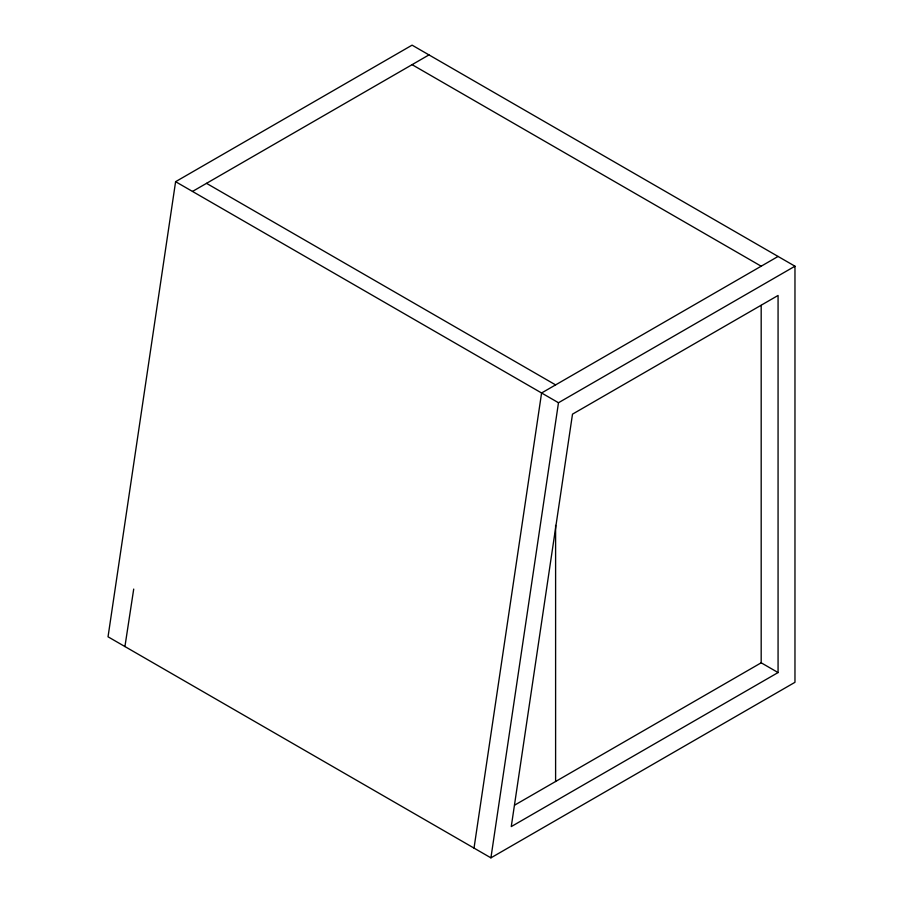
<?xml version="1.0" encoding="UTF-8"?>
<svg xmlns="http://www.w3.org/2000/svg" width="903" height="903" viewBox="0 0 903 903"><rect width="100%" height="100%" fill="white"/><g stroke="black" fill="none" stroke-linecap="round" stroke-linejoin="round"><path stroke-width="1.35" d="M175.6 181.684L108.033 636.796L490.916 857.85L794.967 682.307L794.967 266.204L412.084 45.15L175.6 181.684L558.483 402.738L794.967 266.204M124.93 646.548L133.712 589.072M474.019 848.098L541.586 392.986L778.07 256.452M490.916 857.85L558.483 402.738M192.497 191.436L428.981 54.902M514.789 805.058L761.184 662.802L778.07 672.554L778.07 295.462L572.502 414.15L511.267 826.595L778.07 672.554M412.084 64.655L761.184 266.204M206.516 183.343L555.605 384.892M761.184 305.406L761.184 662.802M555.605 525.399L555.605 781.49"/></g></svg>
